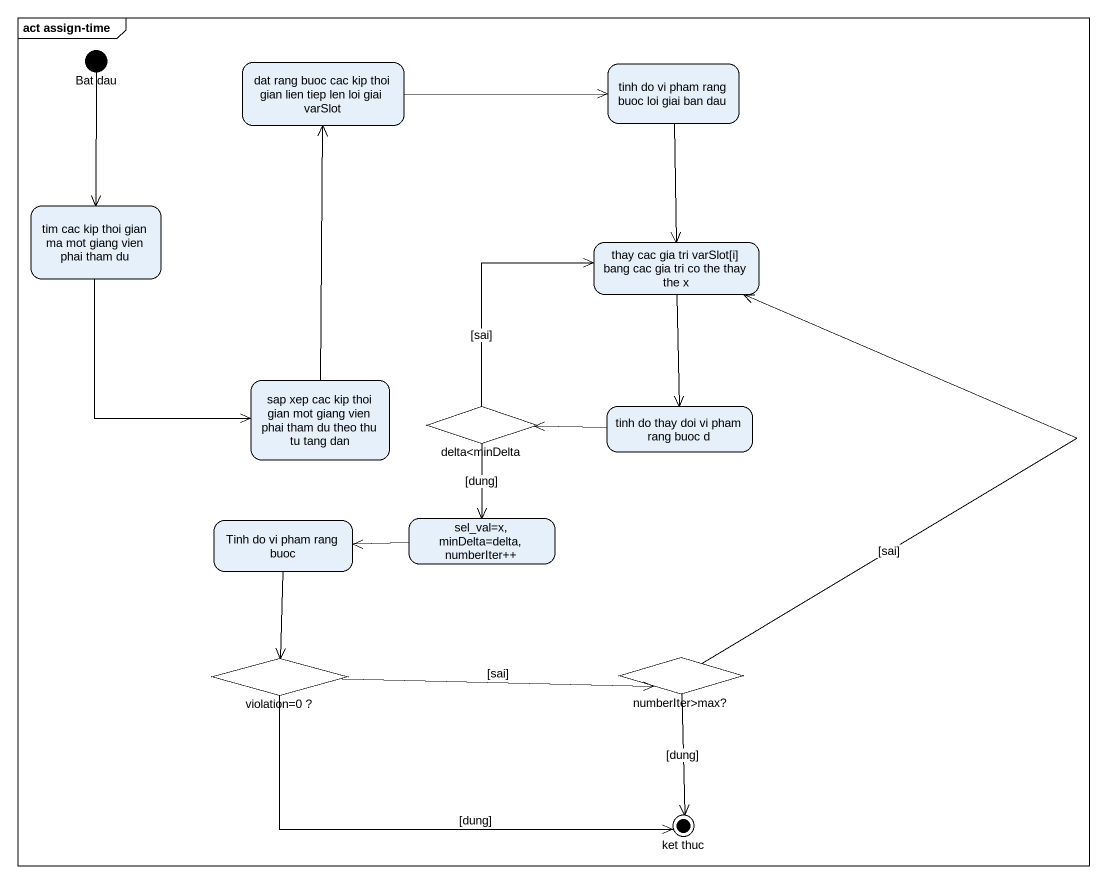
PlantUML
@startuml
mainframe act assign-time
hide empty description
state "Bat dau" as Bat_dau <<start>>
state "dat rang buoc cac kip thoi gian lien tiep len loi giai varSlot" as dat_rang_buoc_cac_kip_thoi
state "tinh do vi pham rang buoc loi giai ban dau" as tinh_do_vi_pham_rang_buoc
state "tim cac kip thoi gian ma mot giang vien phai tham du" as tim_cac_kip_thoi_gian_ma
state "thay cac gia tri varSlot[i] bang cac gia tri co the thay the x" as thay_cac_gia_tri_varSlot_i
state "sap xep cac kip thoi gian mot giang vien phai tham du theo thu tu tang dan" as sap_xep_cac_kip_thoi_gian
state "delta<minDelta" as delta_minDelta <<choice>>
state "tinh do thay doi vi pham rang buoc d" as tinh_do_thay_doi_vi_pham
state "Tinh do vi pham rang buoc" as Tinh_do_vi_pham_rang_buoc
state "sel_val=x, minDelta=delta, numberIter++" as sel_val_x_minDelta_delta
state "violation=0 ?" as violation_0 <<choice>>
state "numberIter>max?" as numberIter_max <<choice>>
state "ket thuc" as ket_thuc <<end>>
Bat_dau --> tim_cac_kip_thoi_gian_ma
dat_rang_buoc_cac_kip_thoi -right-> tinh_do_vi_pham_rang_buoc
tinh_do_vi_pham_rang_buoc --> thay_cac_gia_tri_varSlot_i
tim_cac_kip_thoi_gian_ma --> sap_xep_cac_kip_thoi_gian
thay_cac_gia_tri_varSlot_i --> tinh_do_thay_doi_vi_pham
sap_xep_cac_kip_thoi_gian -up-> dat_rang_buoc_cac_kip_thoi
delta_minDelta -up-> thay_cac_gia_tri_varSlot_i : [sai]
delta_minDelta --> sel_val_x_minDelta_delta : [dung]
tinh_do_thay_doi_vi_pham -left-> delta_minDelta
Tinh_do_vi_pham_rang_buoc --> violation_0
sel_val_x_minDelta_delta -left-> Tinh_do_vi_pham_rang_buoc
violation_0 -right-> numberIter_max : [sai]
violation_0 -right-> ket_thuc : [dung]
numberIter_max -up-> thay_cac_gia_tri_varSlot_i : [sai]
numberIter_max --> ket_thuc : [dung]
@enduml
